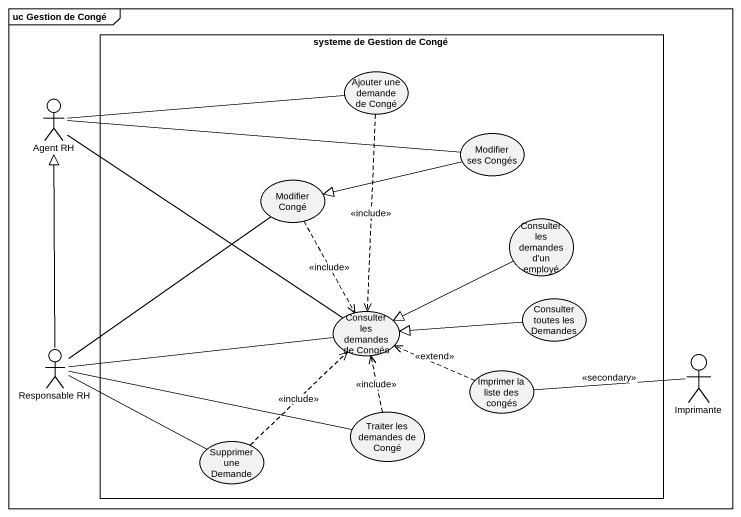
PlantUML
@startuml
mainframe uc Gestion de Congé
rectangle "systeme de Gestion de Congé" as systeme_de_Gestion_de_Congé {
  usecase "Ajouter une demande de Congé" as Ajouter_une_demande_de_Congé
  usecase "Modifier ses Congés" as Modifier_ses_Congés
  usecase "Modifier Congé" as Modifier_Congé
  usecase "Consulter les demandes d'un employé" as Consulter_les_demandes_d_un
  usecase "Consulter les demandes de Congés" as Consulter_les_demandes_de
  usecase "Consulter toutes les Demandes" as Consulter_toutes_les
  usecase "Imprimer la liste des congés" as Imprimer_la_liste_des_congés
  usecase "Traiter les demandes de Congé" as Traiter_les_demandes_de
  usecase "Supprimer une Demande" as Supprimer_une_Demande
}
actor "Agent RH" as Agent_RH
actor "Responsable RH" as Responsable_RH
actor Imprimante
Ajouter_une_demande_de_Congé ..> Consulter_les_demandes_de : <<include>>
Agent_RH -right- Ajouter_une_demande_de_Congé
Agent_RH -right- Modifier_ses_Congés
Agent_RH -- Consulter_les_demandes_de
Modifier_ses_Congés -left-|> Modifier_Congé
Modifier_Congé ..> Consulter_les_demandes_de : <<include>>
Consulter_les_demandes_d_un -left-|> Consulter_les_demandes_de
Consulter_toutes_les -left-|> Consulter_les_demandes_de
Responsable_RH -up-|> Agent_RH
Responsable_RH -up- Modifier_Congé
Responsable_RH -right- Consulter_les_demandes_de
Responsable_RH -right- Traiter_les_demandes_de
Responsable_RH -right- Supprimer_une_Demande
Imprimer_la_liste_des_congés .left.> Consulter_les_demandes_de : <<extend>>
Imprimer_la_liste_des_congés -right- Imprimante : <<secondary>>
Traiter_les_demandes_de .up.> Consulter_les_demandes_de : <<include>>
Supprimer_une_Demande .up.> Consulter_les_demandes_de : <<include>>
@enduml
